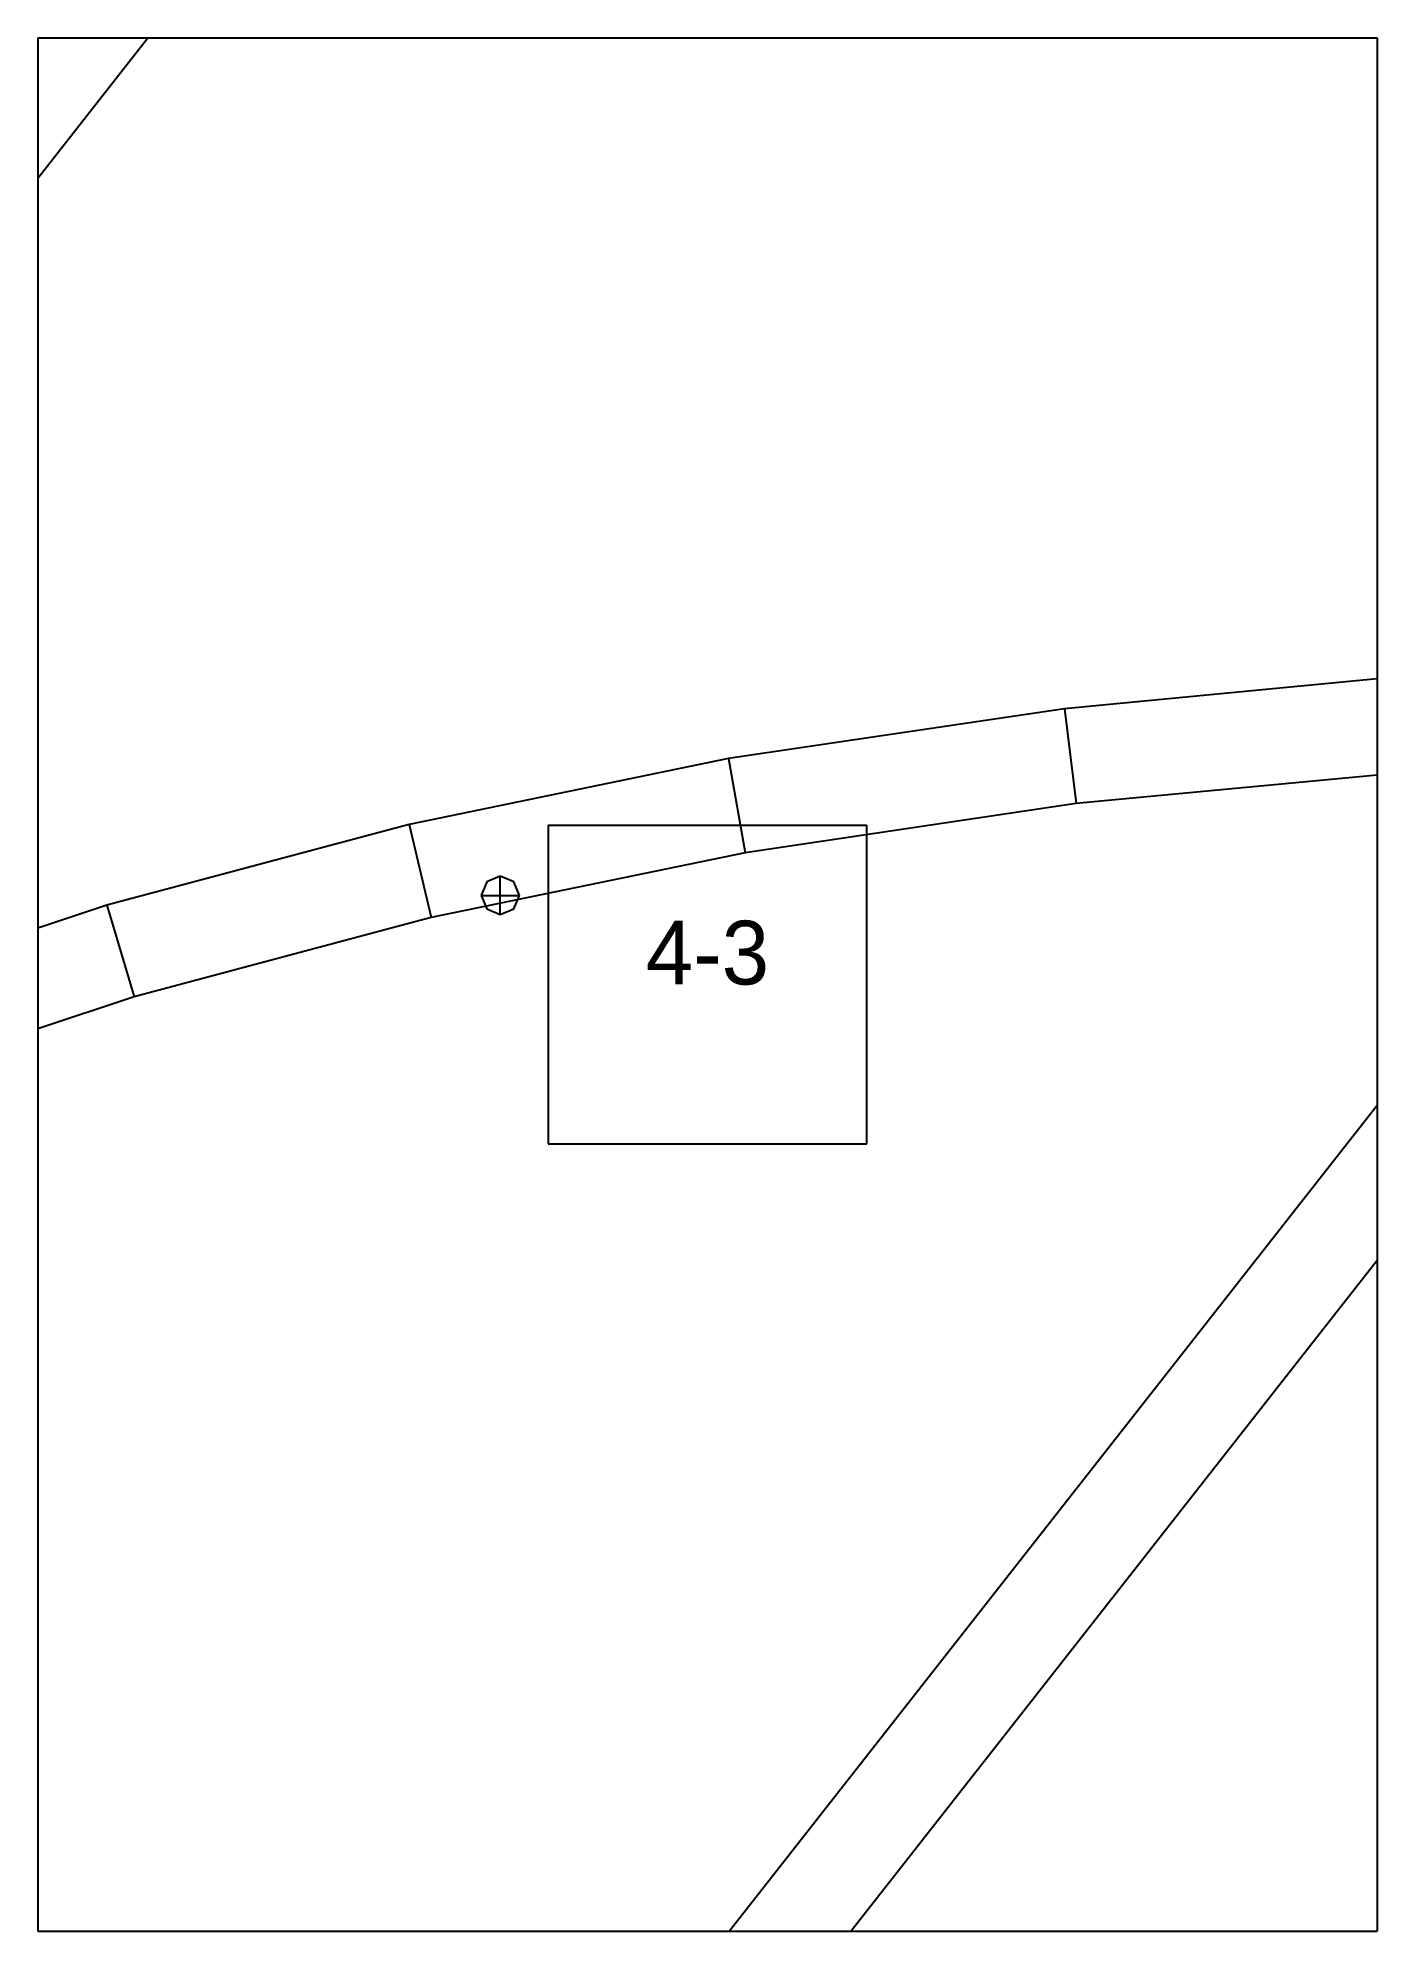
# Paper-space layout 'Plan 4-3' of a CAD drawing. Header units: metres, sheet in millimetres. Extents: x 0 to 210, y 0 to 297.
# The model-space entities are those that its viewports show. They can reach past a viewport. Long polylines and large blocks are cut down to what shows.
import ezdxf
from ezdxf.enums import TextEntityAlignment as Align

# ---------------------------------------------------------------- set-up
doc = ezdxf.new("R2010")
doc.units = ezdxf.units.M
for name, color, linetype in [('default', 7, 'Continuous'), ('TEXTLAYER', 7, 'Continuous'), ('VIEWPORTS', 7, 'Continuous')]:
    doc.layers.add(name, color=color, linetype=linetype)

msp = doc.modelspace()

# ---------------------------------------------------------------- linework, layer by layer
at = {"color": 9}
for p, q in [((420, -594), (420, -891)), ((420, -594), (420, -891)), ((630, -594), (630, -891)), ((630, -594), (630, -891)), ((210, -891), (420, -891)), ((210, -891), (420, -891)), ((420, -891), (630, -891)), ((420, -891), (420, -1188)), ((420, -891), (630, -891)), ((420, -891), (420, -1188)), ((630, -891), (840, -891)), ((630, -891), (630, -1188)), ((630, -891), (840, -891)), ((630, -891), (630, -1188)), ((500, -1014.5), (550, -1014.5)), ((500, -1014.5), (500, -1064.5)), ((550, -1064.5), (550, -1014.5)), ((500, -1064.5), (550, -1064.5)), ((210, -1188), (420, -1188)), ((210, -1188), (420, -1188)), ((420, -1188), (630, -1188)), ((420, -1188), (420, -1485)), ((420, -1188), (630, -1188)), ((420, -1188), (420, -1485)), ((630, -1188), (840, -1188)), ((630, -1188), (630, -1485)), ((630, -1188), (840, -1188)), ((630, -1188), (630, -1485))]:
    msp.add_line(p, q, dxfattribs=at)
at = {"layer": 'default', "color": 7, "linetype": 'Continuous'}
for p, q in [((386.43, -931.53), (639.79, -608.43)), ((395.83, -943.84), (640.63, -631.67)), ((636.17, -990.98), (580.99, -996.24)), ((580.99, -996.24), (528.3, -1004.06)), ((580.99, -996.24), (582.8, -1011.13)), ((528.3, -1004.06), (478.21, -1014.4)), ((528.3, -1004.06), (530.92, -1018.83)), ((637.22, -1005.95), (582.8, -1011.13)), ((582.8, -1011.13), (530.92, -1018.83)), ((478.21, -1014.4), (430.81, -1027.05)), ((478.21, -1014.4), (481.66, -1029)), ((530.92, -1018.83), (481.66, -1029)), ((490.39, -1023.41), (489.51, -1025.53)), ((492.51, -1022.53), (490.39, -1023.41)), ((494.63, -1023.41), (492.51, -1022.53)), ((492.51, -1028.53), (492.51, -1022.53)), ((495.51, -1025.53), (494.63, -1023.41)), ((430.81, -1027.05), (386.26, -1041.88)), ((430.81, -1027.05), (435.12, -1041.41)), ((489.51, -1025.53), (490.39, -1027.65)), ((489.51, -1025.53), (495.51, -1025.53)), ((494.63, -1027.65), (495.51, -1025.53)), ((481.66, -1029), (435.12, -1041.41)), ((490.39, -1027.65), (492.51, -1028.53)), ((492.51, -1028.53), (494.63, -1027.65)), ((435.12, -1041.41), (391.43, -1055.96)), ((384.17, -1371.91), (635.35, -1051.6)), ((393.58, -1384.22), (636.19, -1074.84))]:
    msp.add_line(p, q, dxfattribs=at)

# ---------------------------------------------------------------- texts
at = {"layer": 'TEXTLAYER', "color": 1}
msp.add_text('4-3', height=10, dxfattribs=at).set_placement((525, -1039.5), align=Align.CENTER)

psp = doc.layouts.new('Plan 4-3')

# ---------------------------------------------------------------- viewports
at = {"layer": 'VIEWPORTS'}
psp.add_viewport(center=(105, 148.5), size=(210, 297), view_center_point=(525, -1039.5), view_height=297, dxfattribs=at)

doc.saveas('drawing.dxf')
